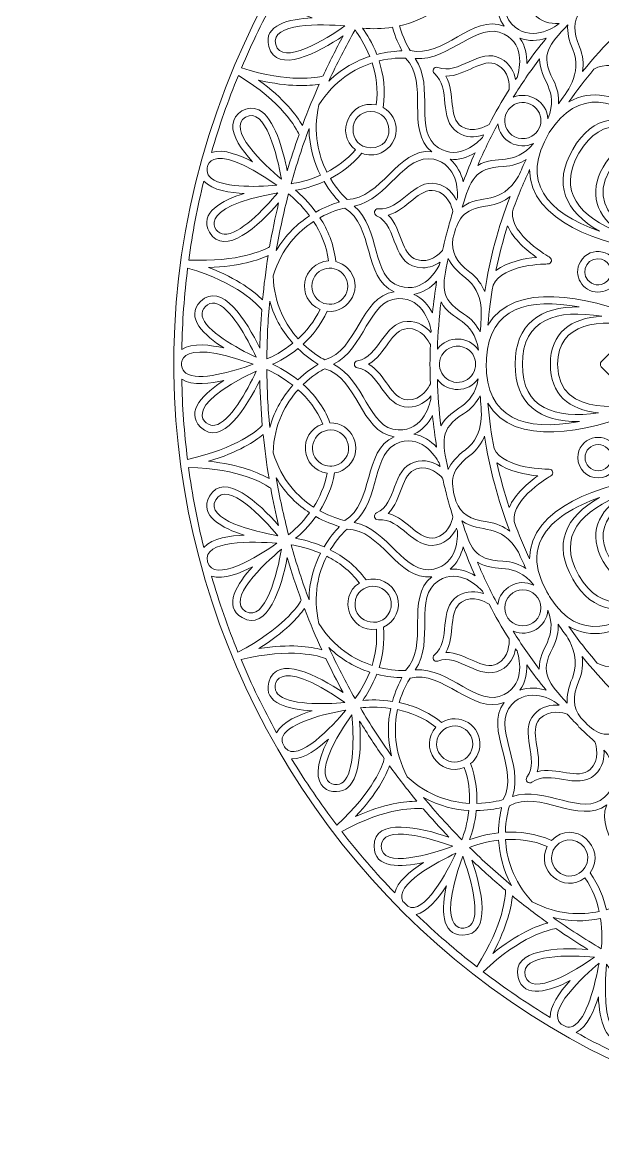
# Model space of a CAD drawing. Header units: inches. Extents: x -25 to 3711, y -26 to 945.
# Drawn here: x -25 to 298, y 3 to 622 of the extents above; entities that cross this region are included whole.
import ezdxf

# ---------------------------------------------------------------- set-up
doc = ezdxf.new("R2010")
doc.units = ezdxf.units.IN
doc.header["$MEASUREMENT"] = 0
doc.layers.add('_U+0421_U+043B_U+043E_U+0439 1', color=7, linetype='Continuous')

# ---------------------------------------------------------------- blocks, each defined once
blk = doc.blocks.new('block 2')
at = {"layer": '_U+0421_U+043B_U+043E_U+0439 1', "lineweight": 0}
for points, knots in [([(750.52, 771.98), (750.4, 772.1), (750.34, 772.18), (750.07, 772.33), (525.97, 944.79), (201.88, 855.08), (93.56, 598.99), (-24.91, 318.93), (179.57, 3), (488.84, 3), (892.5, 3), (1078.2, 519.12), (750.52, 771.98)], [0, 0, 0, 0, 1, 1, 1, 2, 2, 2, 3, 3, 3, 4, 4, 4, 4]), ([(248.12, 672.73), (266.37, 666.29), (287.05, 684.45), (299.45, 673.11), (309.37, 664.04), (302.34, 649.75), (299.02, 646.8), (299.35, 650.95), (298.62, 656.35), (294.03, 660.55), (284.16, 669.58), (269.07, 657.35), (258.97, 664.67), (257.14, 666), (254.84, 663.71), (256.17, 661.88), (263.49, 651.77), (251.26, 636.69), (260.29, 626.81), (263.92, 622.85), (268.78, 621.41), (274.04, 621.82), (271.65, 619.12), (257.27, 610.97), (247.74, 621.39), (236.39, 633.79), (254.56, 654.47), (248.12, 672.73)], [0, 0, 0, 0, 1, 1, 1, 2, 2, 2, 3, 3, 3, 4, 4, 4, 5, 5, 5, 6, 6, 6, 7, 7, 7, 8, 8, 8, 9, 9, 9, 9]), ([(205.72, 629.51), (209.04, 627.09), (213.46, 626.18), (217.62, 627.3), (228.22, 630.14), (231.59, 643.55), (223.7, 651.05), (227.73, 659.92), (228.69, 668.85), (228.27, 676.67), (235.23, 676.52), (240.57, 675.14), (242.97, 674.39), (252.32, 657.76), (232.16, 635.67), (243.49, 620.27), (225.69, 627.22), (209.57, 602.05), (191.09, 606.76), (189.78, 608.87), (187.1, 613.71), (185.17, 620.44), (191.74, 621.92), (198.9, 624.66), (205.72, 629.51)], [0, 0, 0, 0, 1, 1, 1, 2, 2, 2, 3, 3, 3, 4, 4, 4, 5, 5, 5, 6, 6, 6, 7, 7, 7, 8, 8, 8, 8]), ([(326.37, 590.59), (327.91, 590.59), (328.88, 592.28), (328.08, 593.61), (327.95, 593.83), (315.58, 614.78), (322.49, 625.55), (329.39, 631.49), (335.95, 636.53), (342.75, 641.28), (328.36, 616.32), (357.33, 585.22), (379.78, 567.15), (373.28, 568.14), (365.84, 568.52), (357.52, 568.3), (362.26, 578.32), (351.22, 588.46), (341.66, 582.94), (331.67, 577.17), (335.8, 561.83), (347.33, 561.83), (349.1, 561.83), (350.88, 562.27), (352.54, 563.14), (352.31, 554.37), (352.78, 547.09), (353.7, 541.06), (335.63, 563.52), (304.52, 592.48), (279.56, 578.1), (283.94, 584.35), (288.6, 590.41), (293.51, 596.24), (304.59, 603.36), (325.28, 590.59), (326.37, 590.59)], [0, 0, 0, 0, 1, 1, 1, 2, 2, 2, 3, 3, 3, 4, 4, 4, 5, 5, 5, 6, 6, 6, 7, 7, 7, 8, 8, 8, 9, 9, 9, 10, 10, 10, 11, 11, 11, 12, 12, 12, 12]), ([(312.55, 635.71), (317.37, 633.68), (321.97, 633.36), (326.06, 633.9), (311.95, 622.48), (299.09, 609.75), (287.19, 595.1), (287.76, 599.23), (287.46, 603.88), (285.41, 608.76), (281.89, 617.17), (281.89, 622.87), (285.85, 628.49), (293.24, 636.12), (297.88, 641.86), (312.55, 635.71)], [0, 0, 0, 0, 1, 1, 1, 2, 2, 2, 3, 3, 3, 4, 4, 4, 5, 5, 5, 5]), ([(116.74, 637.19), (119.8, 630.95), (129.89, 627), (136.55, 624.88), (123.98, 624.32), (109.13, 621.09), (112.38, 608.98), (116.65, 593.03), (140.15, 605.63), (153.85, 614.83), (149.87, 607.54), (146.13, 600.09), (142.62, 592.51), (139.19, 591.59), (124.05, 588.54), (97.18, 597), (103.01, 610.79), (109.55, 624.19), (116.74, 637.19)], [0, 0, 0, 0, 1, 1, 1, 2, 2, 2, 3, 3, 3, 4, 4, 4, 5, 5, 5, 6, 6, 6, 6]), ([(154.79, 620.35), (144.35, 613.01), (119.55, 597.67), (116.24, 610.02), (112.94, 622.34), (142, 621.48), (154.79, 620.35)], [0, 0, 0, 0, 1, 1, 1, 2, 2, 2, 2]), ([(186.55, 606.64), (186.53, 606.62), (186.46, 606.5), (186.45, 606.47), (183.21, 606.4), (178.26, 606), (172.51, 604.54), (170.02, 610.86), (166.94, 615.9), (164.68, 619.12), (170.09, 618.62), (175.73, 618.8), (181.25, 619.69), (182.86, 613.98), (184.99, 609.49), (186.55, 606.64)], [0, 0, 0, 0, 1, 1, 1, 2, 2, 2, 3, 3, 3, 4, 4, 4, 5, 5, 5, 5]), ([(250.65, 591.65), (250.39, 591.26), (250.13, 590.87), (249.87, 590.48), (249.09, 594.55), (246.97, 599.51), (241.52, 602.34), (229.64, 608.5), (218.23, 592.79), (206.58, 597.24), (204.47, 598.05), (202.85, 595.25), (204.6, 593.82), (214.28, 585.96), (206.38, 568.22), (217.66, 561.02), (222.09, 558.19), (227.07, 557.99), (232.04, 559.7), (231.81, 559.24), (231.59, 558.78), (231.36, 558.32), (229.08, 555.79), (218.45, 545.17), (206.93, 552.53), (192.77, 561.58), (204.96, 586.25), (194.01, 602.22), (213.29, 600.73), (228.61, 623.61), (243.5, 615.87), (255.88, 609.45), (251.59, 594.48), (250.65, 591.65)], [0, 0, 0, 0, 1, 1, 1, 2, 2, 2, 3, 3, 3, 4, 4, 4, 5, 5, 5, 6, 6, 6, 7, 7, 7, 8, 8, 8, 9, 9, 9, 10, 10, 10, 11, 11, 11, 11]), ([(278.87, 621.03), (278.55, 616.96), (279.52, 612.48), (281.72, 607.22), (287.44, 593.59), (277.52, 582.55), (273.79, 577.05), (273.97, 581.17), (273.25, 585.72), (270.82, 590.34), (263.1, 605.02), (268.76, 609.81), (278.87, 621.03)], [0, 0, 0, 0, 1, 1, 1, 2, 2, 2, 3, 3, 3, 4, 4, 4, 4]), ([(160.44, 618.13), (162.49, 615.33), (165.88, 610.14), (168.58, 603.39), (161.28, 601.01), (153.15, 596.85), (145.78, 589.61), (150.27, 599.35), (155.17, 608.86), (160.44, 618.13)], [0, 0, 0, 0, 1, 1, 1, 2, 2, 2, 3, 3, 3, 3]), ([(252.28, 613.52), (257.03, 611.73), (262.12, 612.03), (266.91, 613.49), (263.14, 608.91), (259.55, 604.21), (256.1, 599.43), (256.26, 604.11), (255.34, 609.25), (252.28, 613.52)], [0, 0, 0, 0, 1, 1, 1, 2, 2, 2, 3, 3, 3, 3]), ([(164.25, 549.49), (167.56, 548.23), (171.39, 548.17), (175.01, 549.79), (185.89, 554.67), (185.98, 569.55), (176.04, 574.96), (177.63, 584.57), (176.25, 593.44), (173.82, 600.89), (180.58, 602.55), (186.1, 602.6), (188.61, 602.49), (201.95, 588.85), (188.19, 562.29), (203.12, 550.35), (184.12, 552.46), (175.07, 523.97), (156.01, 523.74), (154.2, 525.44), (150.35, 529.43), (146.74, 535.42), (152.71, 538.56), (158.91, 543.05), (164.25, 549.49)], [0, 0, 0, 0, 1, 1, 1, 2, 2, 2, 3, 3, 3, 4, 4, 4, 5, 5, 5, 6, 6, 6, 7, 7, 7, 8, 8, 8, 8]), ([(246.26, 584.94), (242.27, 578.63), (238.54, 572.17), (235.07, 565.59), (233.1, 564.31), (226.1, 560.38), (219.81, 564.39), (212.14, 569.29), (216.55, 582.8), (210.96, 592.43), (222.16, 592.43), (231.59, 602.99), (239.67, 598.79), (246.38, 595.31), (246.4, 587.25), (246.26, 584.94)], [0, 0, 0, 0, 1, 1, 1, 2, 2, 2, 3, 3, 3, 4, 4, 4, 5, 5, 5, 5]), ([(263.23, 602.1), (263.26, 589.47), (274.22, 585.25), (267.89, 568.63), (267.25, 578.2), (257.4, 584.33), (248.53, 580.66), (253.11, 588.04), (258.02, 595.19), (263.23, 602.1)], [0, 0, 0, 0, 1, 1, 1, 2, 2, 2, 3, 3, 3, 3]), ([(169.9, 599.78), (172.15, 592.99), (173.48, 584.95), (172.21, 576.37), (157.71, 579.47), (148.85, 560.61), (160.69, 551.48), (155.84, 545.81), (150.21, 541.81), (144.77, 538.98), (140.14, 548.07), (136.77, 560.75), (140.29, 576.38), (148.93, 590.06), (160.24, 596.65), (169.9, 599.78)], [0, 0, 0, 0, 1, 1, 1, 2, 2, 2, 3, 3, 3, 4, 4, 4, 5, 5, 5, 5]), ([(95.45, 592.85), (120.07, 577.95), (127.75, 563.24), (129.25, 559.88), (126.86, 553.2), (124.67, 546.45), (122.67, 539.66), (120.42, 551.1), (115.54, 569.32), (106.83, 573.62), (100.77, 576.61), (92.78, 572), (92.34, 565.25), (91.94, 559.08), (97.2, 551.44), (103.35, 544.72), (97.11, 547.95), (87.1, 552.33), (80.5, 549.96), (84.74, 564.6), (89.73, 578.91), (95.45, 592.85)], [0, 0, 0, 0, 1, 1, 1, 2, 2, 2, 3, 3, 3, 4, 4, 4, 5, 5, 5, 6, 6, 6, 7, 7, 7, 7]), ([(131.12, 565.01), (128.01, 570.39), (121.06, 579.91), (106.74, 590.21), (123.71, 586.21), (134.91, 586.98), (140.52, 587.96), (137.36, 580.9), (134.43, 573.92), (131.12, 565.01)], [0, 0, 0, 0, 1, 1, 1, 2, 2, 2, 3, 3, 3, 3]), ([(328.62, 561.38), (309.62, 572.68), (292.82, 570.93), (281.67, 551.61), (270.67, 532.55), (277.1, 517.06), (296.62, 506.1), (266.8, 516.69), (252.4, 533.48), (268.56, 560.97), (284.63, 586.11), (305.83, 580.83), (328.62, 561.38)], [0, 0, 0, 0, 1, 1, 1, 2, 2, 2, 3, 3, 3, 4, 4, 4, 4]), ([(258.91, 558.94), (254.1, 556.17), (247.93, 557.82), (245.15, 562.63), (240.72, 570.31), (247.76, 579.72), (256.48, 577.39), (265.08, 575.08), (266.68, 563.43), (258.91, 558.94)], [0, 0, 0, 0, 1, 1, 1, 2, 2, 2, 3, 3, 3, 3]), ([(119.45, 535.03), (109.61, 543.27), (88.45, 563.21), (99.5, 569.59), (110.55, 575.97), (117.24, 547.67), (119.45, 535.03)], [0, 0, 0, 0, 1, 1, 1, 2, 2, 2, 2]), ([(169.26, 572.7), (182.01, 572.7), (183.24, 552.48), (169.23, 552.57), (155.84, 552.67), (156.16, 572.7), (169.26, 572.7)], [0, 0, 0, 0, 1, 1, 1, 2, 2, 2, 2]), ([(298.64, 541.81), (290.24, 527.26), (294.85, 514.68), (308.33, 504.99), (285.53, 514.15), (272.85, 528.33), (285.13, 549.61), (297.85, 571.63), (317.3, 566.57), (336.89, 550.61), (321.39, 558.43), (307.43, 557.04), (298.64, 541.81)], [0, 0, 0, 0, 1, 1, 1, 2, 2, 2, 3, 3, 3, 4, 4, 4, 4]), ([(239.93, 565.84), (241.15, 556.4), (251.26, 550.88), (259.86, 554.93), (248.67, 541.8), (239.58, 549.11), (228.74, 542.64), (232.12, 550.57), (235.86, 558.3), (239.93, 565.84)], [0, 0, 0, 0, 1, 1, 1, 2, 2, 2, 3, 3, 3, 3]), ([(116.88, 531.67), (105.1, 530.62), (84.84, 530.24), (79.34, 536.51), (75.71, 540.64), (77.24, 559.48), (116.88, 531.67)], [0, 0, 0, 0, 1, 1, 1, 2, 2, 2, 2]), ([(134.82, 563.24), (134.88, 552.86), (137.71, 544.12), (141.2, 537.26), (134.39, 534.26), (128.27, 533.03), (124.88, 532.55), (127.76, 542.96), (131.08, 553.2), (134.82, 563.24)], [0, 0, 0, 0, 1, 1, 1, 2, 2, 2, 3, 3, 3, 3]), ([(323.89, 528.8), (322.9, 528.48), (322.31, 527.47), (322.54, 526.46), (325.28, 514.05), (328.63, 504.87), (332.11, 498.07), (328.73, 498.74), (286.07, 512.05), (302.1, 539.81), (313.86, 560.16), (335.31, 550.2), (352.63, 534.65), (344.36, 534.16), (334.73, 532.22), (323.89, 528.8)], [0, 0, 0, 0, 1, 1, 1, 2, 2, 2, 3, 3, 3, 4, 4, 4, 5, 5, 5, 5]), ([(217.46, 524.74), (217.29, 524.26), (217.12, 523.78), (216.96, 523.3), (215.15, 527.01), (211.83, 531.2), (205.86, 532.52), (192.78, 535.4), (185.83, 517.27), (173.43, 518.56), (171.18, 518.79), (170.34, 515.67), (172.41, 514.74), (184.87, 509.18), (180.33, 485.71), (198.13, 485.71), (202.01, 485.71), (205.31, 487.23), (207.8, 488.93), (207.71, 488.46), (207.62, 488), (207.53, 487.54), (206.2, 484.87), (198.68, 471.24), (185.34, 475.46), (169.32, 480.53), (174.71, 507.52), (160, 520.11), (179.01, 523.66), (187.88, 549.73), (204.27, 546.11), (217.62, 543.16), (217.63, 528.14), (217.46, 524.74)], [0, 0, 0, 0, 1, 1, 1, 2, 2, 2, 3, 3, 3, 4, 4, 4, 5, 5, 5, 6, 6, 6, 7, 7, 7, 8, 8, 8, 9, 9, 9, 10, 10, 10, 11, 11, 11, 11]), ([(213.35, 546.11), (218.29, 545.62), (223.05, 547.13), (227.33, 549.77), (224.94, 544.47), (222.71, 539.09), (220.66, 533.65), (219.58, 538.17), (217.38, 542.82), (213.35, 546.11)], [0, 0, 0, 0, 1, 1, 1, 2, 2, 2, 3, 3, 3, 3]), ([(242.98, 542.12), (248.12, 542.32), (252.38, 543.93), (255.83, 546.09), (254.31, 543), (252.84, 539.89), (251.45, 536.74), (241.51, 520.05), (230.66, 527.2), (220.07, 519.54), (224.93, 534.42), (226.74, 541.48), (242.98, 542.12)], [0, 0, 0, 0, 1, 1, 1, 2, 2, 2, 3, 3, 3, 4, 4, 4, 4]), ([(267.82, 487.83), (269.92, 487.84), (270.6, 490.59), (268.81, 491.58), (268.59, 491.71), (246.89, 503.93), (248.04, 516.89), (250.74, 524.55), (253.83, 532.18), (257.68, 540.36), (257.55, 511.41), (298.34, 498.93), (326.81, 494.51), (320.69, 492.12), (314.05, 488.73), (306.97, 484.37), (306.06, 495.42), (291.42, 498.68), (285.91, 489.12), (281.56, 481.59), (287.03, 472.16), (295.68, 472.16), (299.45, 472.16), (303.1, 474.05), (305.23, 477.42), (309.42, 469.7), (313.46, 463.64), (317.28, 458.88), (290.38, 469.3), (248.77, 478.88), (234.44, 453.69), (235.14, 462.02), (236.11, 469.11), (237.33, 476.11), (242.79, 487.98), (267.56, 487.84), (267.82, 487.83)], [0, 0, 0, 0, 1, 1, 1, 2, 2, 2, 3, 3, 3, 4, 4, 4, 5, 5, 5, 6, 6, 6, 7, 7, 7, 8, 8, 8, 9, 9, 9, 10, 10, 10, 11, 11, 11, 12, 12, 12, 12]), ([(76.22, 534.02), (80.76, 528.65), (91.64, 527.45), (98.63, 527.13), (86.64, 523.33), (73.13, 516.37), (79.4, 505.51), (87.64, 491.24), (106.99, 509.36), (117.9, 521.85), (115.95, 513.77), (114.27, 505.63), (112.86, 497.43), (109.75, 495.64), (95.91, 488.79), (67.79, 490.02), (69.84, 504.94), (72.66, 519.62), (76.22, 534.02)], [0, 0, 0, 0, 1, 1, 1, 2, 2, 2, 3, 3, 3, 4, 4, 4, 5, 5, 5, 6, 6, 6, 6]), ([(151.65, 522.46), (151.64, 522.42), (151.6, 522.29), (151.6, 522.26), (148.48, 521.35), (143.81, 519.69), (138.63, 516.78), (134.59, 522.25), (130.31, 526.32), (127.3, 528.85), (131.17, 529.51), (136.9, 530.88), (143.16, 533.68), (146.19, 528.58), (149.4, 524.8), (151.65, 522.46)], [0, 0, 0, 0, 1, 1, 1, 2, 2, 2, 3, 3, 3, 4, 4, 4, 5, 5, 5, 5]), ([(117.43, 527.47), (109.84, 518.4), (95.77, 503.83), (87.46, 504.35), (81.97, 504.71), (69.75, 519.12), (117.43, 527.47)], [0, 0, 0, 0, 1, 1, 1, 2, 2, 2, 2]), ([(135.13, 514.66), (128.67, 510.45), (121.85, 504.29), (116.6, 495.31), (118.41, 505.99), (120.67, 516.52), (123.36, 526.87), (126.05, 524.71), (130.73, 520.55), (135.13, 514.66)], [0, 0, 0, 0, 1, 1, 1, 2, 2, 2, 3, 3, 3, 3]), ([(212.27, 507.84), (211.92, 507.25), (209.32, 496.06), (209.17, 495.39), (207.63, 493.65), (201.92, 487.97), (194.72, 490.25), (186.03, 493), (186.8, 507.19), (178.91, 515.05), (189.68, 517.91), (196.1, 530.58), (205, 528.62), (212.33, 527), (214.46, 519.31), (214.93, 516.99), (214, 513.96), (213.11, 510.91), (212.27, 507.84)], [0, 0, 0, 0, 1, 1, 1, 2, 2, 2, 3, 3, 3, 4, 4, 4, 5, 5, 5, 6, 6, 6, 6]), ([(234.32, 520.27), (239.41, 520.92), (243.49, 522.88), (246.74, 525.32), (240.2, 508.34), (235.48, 490.64), (232.64, 472.46), (231.07, 476.31), (228.48, 480.17), (224.29, 483.36), (216.54, 489.25), (213.82, 494.48), (214.97, 502.07), (217.55, 512.14), (219.78, 518.42), (234.32, 520.27)], [0, 0, 0, 0, 1, 1, 1, 2, 2, 2, 3, 3, 3, 4, 4, 4, 5, 5, 5, 5]), ([(156.31, 485.42), (154.54, 487.18), (152.23, 488.52), (149.7, 489.13), (148.75, 498.82), (145.12, 507.04), (140.84, 513.61), (146.94, 516.96), (152.26, 518.43), (154.71, 518.98), (171.12, 509.25), (164.71, 480.04), (182.22, 472.37), (163.32, 469.49), (161.95, 439.61), (143.59, 434.47), (141.35, 435.63), (136.59, 438.44), (131.54, 443.28), (136.53, 447.86), (141.39, 453.83), (144.9, 461.49), (157.79, 460.22), (165.79, 475.93), (156.31, 485.42)], [0, 0, 0, 0, 1, 1, 1, 2, 2, 2, 3, 3, 3, 4, 4, 4, 5, 5, 5, 6, 6, 6, 7, 7, 7, 8, 8, 8, 8]), ([(137.34, 511.51), (141.27, 505.53), (144.63, 498.12), (145.63, 489.5), (130.83, 488.74), (127.14, 468.22), (140.95, 462.49), (137.71, 455.71), (133.27, 450.35), (128.72, 446.19), (121.92, 453.74), (115.44, 465.09), (114.79, 481.24), (119.6, 496.69), (128.82, 505.99), (137.34, 511.51)], [0, 0, 0, 0, 1, 1, 1, 2, 2, 2, 3, 3, 3, 4, 4, 4, 5, 5, 5, 5]), ([(238.86, 484.12), (240.63, 492.62), (242.83, 500.97), (245.43, 509.14), (248.58, 501.58), (256.22, 495.22), (261.49, 491.52), (255.09, 490.92), (245.33, 489.16), (238.86, 484.12)], [0, 0, 0, 0, 1, 1, 1, 2, 2, 2, 3, 3, 3, 3]), ([(108.94, 467.83), (104.58, 472.21), (95.39, 479.65), (78.81, 485.92), (96.26, 486.45), (106.87, 490.1), (112.04, 492.5), (110.74, 484.33), (109.71, 476.1), (108.94, 467.83)], [0, 0, 0, 0, 1, 1, 1, 2, 2, 2, 3, 3, 3, 3]), ([(220.86, 460.11), (207, 468.86), (209.18, 475.95), (212.38, 490.96), (214.12, 487.17), (217.23, 483.71), (221.86, 480.18), (233.05, 471.67), (230.71, 458.51), (230.13, 450), (228.23, 453.69), (225.32, 457.3), (220.86, 460.11)], [0, 0, 0, 0, 1, 1, 1, 2, 2, 2, 3, 3, 3, 4, 4, 4, 4]), ([(302.03, 479.81), (300.02, 476.32), (295.54, 475.12), (292.05, 477.14), (285.6, 480.86), (288.25, 490.78), (295.71, 490.78), (301.31, 490.78), (304.84, 484.68), (302.03, 479.81)], [0, 0, 0, 0, 1, 1, 1, 2, 2, 2, 3, 3, 3, 3]), ([(67.2, 485.56), (95.15, 477.45), (106.33, 465.04), (108.48, 462.37), (107.92, 455.28), (107.56, 448.16), (107.39, 441), (100.16, 455.8), (86.05, 478.69), (74.33, 466.96), (65.46, 458.1), (76.7, 447.88), (87.31, 441.1), (80.51, 442.6), (69.7, 444.25), (63.93, 440.29), (64.22, 455.59), (65.33, 470.69), (67.2, 485.56)], [0, 0, 0, 0, 1, 1, 1, 2, 2, 2, 3, 3, 3, 4, 4, 4, 5, 5, 5, 6, 6, 6, 6]), ([(139.24, 468.35), (135.31, 472.28), (135.31, 478.66), (139.24, 482.59), (145.54, 488.89), (156.42, 484.44), (156.42, 475.47), (156.42, 466.45), (145.48, 462.11), (139.24, 468.35)], [0, 0, 0, 0, 1, 1, 1, 2, 2, 2, 3, 3, 3, 3]), ([(203.58, 460.6), (201.37, 464.75), (197.99, 468.77), (193.18, 470.93), (198.38, 471.78), (202.67, 474.77), (205.88, 478.2), (204.94, 472.38), (204.16, 466.51), (203.58, 460.6)], [0, 0, 0, 0, 1, 1, 1, 2, 2, 2, 3, 3, 3, 3]), ([(105.38, 435.91), (94.65, 440.9), (76.92, 450.7), (75.29, 458.87), (74.53, 462.7), (78.56, 466.77), (82.41, 466), (90.58, 464.37), (100.39, 446.63), (105.38, 435.91)], [0, 0, 0, 0, 1, 1, 1, 2, 2, 2, 3, 3, 3, 3]), ([(125.8, 443.69), (120.02, 439.06), (114.45, 436.29), (111.31, 434.94), (111.39, 445.78), (111.93, 456.52), (112.91, 467.13), (115.67, 457.13), (120.65, 449.42), (125.8, 443.69)], [0, 0, 0, 0, 1, 1, 1, 2, 2, 2, 3, 3, 3, 3]), ([(202.8, 450.84), (202.78, 450.45), (202.75, 450.05), (202.73, 449.66), (200.03, 452.83), (195.69, 456.13), (189.48, 455.86), (176.12, 455.26), (174.09, 435.94), (161.77, 433.98), (159.54, 433.62), (159.54, 430.38), (161.77, 430.02), (174.33, 428.02), (176.1, 408.13), (190.21, 408.13), (196.03, 408.13), (200.13, 411.29), (202.73, 414.34), (202.95, 410.75), (198.5, 394.79), (184.44, 395.43), (167.65, 396.18), (165.87, 423.64), (148.4, 432), (165.87, 440.36), (167.65, 467.82), (184.43, 468.57), (198.99, 469.23), (202.46, 452.72), (202.8, 450.84)], [0, 0, 0, 0, 1, 1, 1, 2, 2, 2, 3, 3, 3, 4, 4, 4, 5, 5, 5, 6, 6, 6, 7, 7, 7, 8, 8, 8, 9, 9, 9, 10, 10, 10, 10]), ([(229.18, 439.85), (223.77, 447.92), (212.08, 448.11), (206.31, 440.48), (206.58, 449.33), (207.25, 458.07), (208.31, 466.7), (214.58, 455.59), (226.33, 457.52), (229.18, 439.85)], [0, 0, 0, 0, 1, 1, 1, 2, 2, 2, 3, 3, 3, 3]), ([(285.29, 463.95), (263.39, 464.19), (249.62, 454.39), (249.62, 432), (249.62, 409.95), (262.93, 399.84), (285.36, 400.06), (254.75, 394.41), (233.24, 401.7), (233.52, 432.57), (233.56, 433.01), (233.63, 433.98), (233.61, 435.33), (235.2, 463.74), (257.3, 469.1), (285.29, 463.95)], [0, 0, 0, 0, 1, 1, 1, 2, 2, 2, 3, 3, 3, 4, 4, 4, 5, 5, 5, 5]), ([(296.01, 404.96), (271.69, 401.49), (253.62, 407.43), (253.62, 432), (253.62, 457.45), (273.03, 462.76), (297.93, 458.75), (280.57, 457.76), (269.22, 449.54), (269.22, 432), (269.22, 415.26), (279.42, 406.61), (296.01, 404.96)], [0, 0, 0, 0, 1, 1, 1, 2, 2, 2, 3, 3, 3, 4, 4, 4, 4]), ([(202.4, 421.07), (201.59, 419.38), (197.52, 411.8), (189.66, 412.14), (180.56, 412.55), (177.64, 426.45), (167.97, 432), (177.63, 437.55), (180.56, 451.45), (189.66, 451.86), (197.53, 452.22), (201.59, 444.63), (202.4, 442.93), (202.1, 434.89), (202.1, 429.09), (202.4, 421.07)], [0, 0, 0, 0, 1, 1, 1, 2, 2, 2, 3, 3, 3, 4, 4, 4, 5, 5, 5, 5]), ([(273.22, 432), (273.22, 455.4), (296.59, 457.63), (319.52, 452.8), (312.62, 448.24), (305.26, 441.73), (297.59, 433.35), (296.89, 432.59), (296.89, 431.41), (297.59, 430.65), (306.17, 421.28), (313.66, 415), (320.08, 410.85), (315.58, 409.32), (273.22, 400.43), (273.22, 432)], [0, 0, 0, 0, 1, 1, 1, 2, 2, 2, 3, 3, 3, 4, 4, 4, 5, 5, 5, 5]), ([(103.75, 432), (92.65, 427.94), (73.17, 422.34), (66.24, 426.96), (61.67, 430.01), (58.27, 448.61), (103.75, 432)], [0, 0, 0, 0, 1, 1, 1, 2, 2, 2, 2]), ([(139.73, 432.1), (139.72, 432.07), (139.72, 431.93), (139.73, 431.9), (136.95, 430.22), (132.87, 427.4), (128.62, 423.25), (123.31, 427.48), (118.12, 430.31), (114.55, 431.97), (118.12, 433.61), (123.3, 436.42), (128.62, 440.75), (132.87, 436.6), (136.95, 433.78), (139.73, 432.1)], [0, 0, 0, 0, 1, 1, 1, 2, 2, 2, 3, 3, 3, 4, 4, 4, 5, 5, 5, 5]), ([(220.13, 422.27), (211.44, 419.94), (204.36, 429.34), (208.8, 437.04), (211.58, 441.85), (217.75, 443.5), (222.56, 440.72), (230.32, 436.24), (228.74, 424.58), (220.13, 422.27)], [0, 0, 0, 0, 1, 1, 1, 2, 2, 2, 3, 3, 3, 3]), ([(105.38, 428.09), (100.39, 417.37), (90.58, 399.63), (82.42, 398), (76.99, 396.93), (61.51, 407.69), (105.38, 428.09)], [0, 0, 0, 0, 1, 1, 1, 2, 2, 2, 2]), ([(111.31, 429.03), (114.47, 427.64), (120.04, 424.84), (125.8, 420.31), (120.65, 414.58), (115.67, 406.87), (112.91, 396.87), (111.93, 407.47), (111.39, 418.2), (111.31, 429.03)], [0, 0, 0, 0, 1, 1, 1, 2, 2, 2, 3, 3, 3, 3]), ([(148.99, 371.46), (151.89, 371.92), (154.75, 373.33), (156.94, 375.63), (165.73, 384.85), (158.69, 399.71), (146.47, 399.41), (143.05, 408.53), (137.41, 415.52), (131.58, 420.75), (136.61, 425.57), (141.36, 428.37), (143.59, 429.54), (161.95, 424.39), (163.32, 394.51), (182.22, 391.63), (164.71, 383.96), (171.12, 354.75), (154.71, 345.02), (152.25, 345.57), (146.92, 347.05), (140.8, 350.42), (144.43, 356.14), (147.58, 363.16), (148.99, 371.46)], [0, 0, 0, 0, 1, 1, 1, 2, 2, 2, 3, 3, 3, 4, 4, 4, 5, 5, 5, 6, 6, 6, 7, 7, 7, 8, 8, 8, 8]), ([(63.93, 423.7), (69.69, 419.76), (80.45, 421.38), (87.3, 422.89), (76.7, 416.12), (65.46, 405.9), (74.33, 397.04), (86.04, 385.32), (100.13, 408.16), (107.39, 423), (107.59, 414.59), (108.05, 406.23), (108.78, 397.92), (106.38, 395.47), (94.94, 385.22), (67.13, 379.06), (65.3, 393.73), (64.22, 408.62), (63.93, 423.7)], [0, 0, 0, 0, 1, 1, 1, 2, 2, 2, 3, 3, 3, 4, 4, 4, 5, 5, 5, 6, 6, 6, 6]), ([(229.07, 423.98), (225.92, 406.86), (214.49, 408.94), (208.26, 397.75), (207.23, 406.22), (206.57, 414.81), (206.32, 423.49), (212.1, 415.88), (223.64, 416.13), (229.07, 423.98)], [0, 0, 0, 0, 1, 1, 1, 2, 2, 2, 3, 3, 3, 3]), ([(128.75, 417.84), (134.09, 413.08), (139.25, 406.79), (142.45, 398.71), (128.26, 394.12), (130.12, 373.36), (144.91, 371.4), (143.54, 364.02), (140.64, 357.69), (137.32, 352.5), (128.8, 358.03), (119.6, 367.32), (114.79, 382.76), (115.44, 398.93), (121.94, 410.3), (128.75, 417.84)], [0, 0, 0, 0, 1, 1, 1, 2, 2, 2, 3, 3, 3, 4, 4, 4, 5, 5, 5, 5]), ([(221.86, 384.37), (217.15, 380.78), (214.02, 377.26), (212.3, 373.4), (209, 389.01), (207.28, 395.86), (220.86, 404.43), (225.29, 407.23), (228.2, 410.82), (230.1, 414.5), (230.58, 407.22), (233.49, 393.21), (221.86, 384.37)], [0, 0, 0, 0, 1, 1, 1, 2, 2, 2, 3, 3, 3, 4, 4, 4, 4]), ([(269.51, 369.84), (271.35, 370.87), (270.53, 373.66), (268.5, 373.58), (268.26, 373.58), (243.28, 373.33), (237.83, 385.16), (236.36, 393.04), (235.21, 401.15), (234.44, 410.31), (248.75, 385.16), (290.24, 394.65), (317.27, 405.12), (313.16, 399.99), (309.11, 393.74), (305.15, 386.42), (298.84, 395.53), (284.53, 391.04), (284.53, 380), (284.53, 373.76), (289.61, 368.69), (295.84, 368.69), (301.92, 368.69), (306.88, 373.51), (307.13, 379.53), (314.6, 374.95), (321.14, 371.71), (326.82, 369.49), (298.15, 365.04), (257.55, 352.52), (257.68, 323.64), (254.52, 330.35), (251.68, 337.05), (248.97, 344.45), (247.77, 357.46), (269.29, 369.72), (269.51, 369.84)], [0, 0, 0, 0, 1, 1, 1, 2, 2, 2, 3, 3, 3, 4, 4, 4, 5, 5, 5, 6, 6, 6, 7, 7, 7, 8, 8, 8, 9, 9, 9, 10, 10, 10, 11, 11, 11, 12, 12, 12, 12]), ([(205.88, 385.82), (202.68, 389.24), (198.4, 392.23), (193.21, 393.08), (198.01, 395.25), (201.37, 399.26), (203.58, 403.4), (204.16, 397.5), (204.94, 391.64), (205.88, 385.82)], [0, 0, 0, 0, 1, 1, 1, 2, 2, 2, 3, 3, 3, 3]), ([(109.25, 392.94), (110.09, 384.68), (111.19, 376.46), (112.56, 368.31), (107.19, 371.42), (96.41, 376.2), (78.83, 377.96), (95.58, 382.99), (104.89, 389.29), (109.25, 392.94)], [0, 0, 0, 0, 1, 1, 1, 2, 2, 2, 3, 3, 3, 3]), ([(141.74, 376.63), (132.92, 381.72), (136.44, 395.52), (146.93, 395.41), (157.46, 395.26), (160.8, 380.75), (151.02, 376.23), (148.1, 374.87), (144.62, 374.97), (141.74, 376.63)], [0, 0, 0, 0, 1, 1, 1, 2, 2, 2, 3, 3, 3, 3]), ([(185.34, 388.54), (198.64, 392.75), (206.19, 379.13), (207.53, 376.46), (207.62, 376), (207.71, 375.54), (207.8, 375.08), (204.37, 377.41), (199.37, 379.42), (193.51, 377.56), (180.75, 373.53), (183.8, 354.34), (172.41, 349.26), (170.33, 348.33), (171.19, 345.21), (173.43, 345.44), (185.84, 346.74), (192.78, 328.59), (205.86, 331.48), (211.83, 332.8), (215.15, 336.99), (216.96, 340.7), (217.12, 340.22), (217.29, 339.74), (217.46, 339.25), (217.64, 335.85), (217.66, 320.85), (204.27, 317.89), (187.86, 314.27), (179.04, 340.34), (160, 343.89), (174.71, 356.48), (169.32, 383.47), (185.34, 388.54)], [0, 0, 0, 0, 1, 1, 1, 2, 2, 2, 3, 3, 3, 4, 4, 4, 5, 5, 5, 6, 6, 6, 7, 7, 7, 8, 8, 8, 9, 9, 9, 10, 10, 10, 11, 11, 11, 11]), ([(224.29, 381.18), (228.43, 384.33), (231, 388.14), (232.58, 391.93), (235.27, 374.48), (239.86, 356.62), (246.6, 339.05), (243.33, 341.54), (239.2, 343.55), (234.05, 344.21), (224.43, 345.43), (219.45, 348.58), (216.65, 355.7), (213.98, 365.2), (212.27, 372.05), (224.29, 381.18)], [0, 0, 0, 0, 1, 1, 1, 2, 2, 2, 3, 3, 3, 4, 4, 4, 5, 5, 5, 5]), ([(303.16, 380), (303.16, 375.97), (299.88, 372.69), (295.84, 372.69), (291.81, 372.69), (288.53, 375.97), (288.53, 380), (288.53, 384.03), (291.81, 387.31), (295.84, 387.31), (299.88, 387.31), (303.16, 384.03), (303.16, 380)], [0, 0, 0, 0, 1, 1, 1, 2, 2, 2, 3, 3, 3, 4, 4, 4, 4]), ([(76.22, 329.98), (72.61, 344.58), (69.76, 359.46), (67.71, 374.6), (96.57, 374.01), (110.58, 365.07), (113.5, 362.94), (114.78, 355.97), (116.24, 349.04), (117.9, 342.16), (107.02, 354.62), (87.64, 372.76), (79.4, 358.49), (73.13, 347.63), (86.64, 340.67), (98.63, 336.87), (91.65, 336.55), (80.76, 335.35), (76.22, 329.98)], [0, 0, 0, 0, 1, 1, 1, 2, 2, 2, 3, 3, 3, 4, 4, 4, 5, 5, 5, 6, 6, 6, 6]), ([(209.17, 368.61), (209.86, 365.54), (210.62, 362.49), (211.41, 359.45), (211.38, 358.72), (214.72, 347.71), (214.93, 347.01), (214.46, 344.69), (212.33, 337), (205, 335.39), (196.11, 333.42), (189.68, 346.09), (178.91, 348.95), (186.8, 356.82), (186.03, 371), (194.72, 373.75), (201.92, 376.03), (207.63, 370.35), (209.17, 368.61)], [0, 0, 0, 0, 1, 1, 1, 2, 2, 2, 3, 3, 3, 4, 4, 4, 5, 5, 5, 6, 6, 6, 6]), ([(246.3, 352.17), (243.62, 360.31), (241.34, 368.62), (239.47, 377.1), (245.98, 372.13), (255.78, 370.44), (262.19, 369.87), (256.96, 366.15), (249.39, 359.76), (246.3, 352.17)], [0, 0, 0, 0, 1, 1, 1, 2, 2, 2, 3, 3, 3, 3]), ([(117.43, 336.53), (104.78, 338.75), (76.49, 345.44), (82.86, 356.49), (89.3, 367.63), (109.42, 346.1), (117.43, 336.53)], [0, 0, 0, 0, 1, 1, 1, 2, 2, 2, 2]), ([(135.15, 349.33), (130.74, 343.33), (126.05, 339.21), (123.37, 337.09), (120.67, 347.5), (118.41, 358.04), (116.6, 368.69), (121.85, 359.71), (128.68, 353.54), (135.15, 349.33)], [0, 0, 0, 0, 1, 1, 1, 2, 2, 2, 3, 3, 3, 3]), ([(335.34, 312.16), (316.11, 297.07), (297.46, 293.05), (285.13, 314.39), (272.41, 336.43), (286.56, 350.73), (310.13, 359.71), (295.59, 350.17), (289.87, 337.37), (298.64, 322.19), (306.94, 307.82), (320.02, 305.24), (335.34, 312.16)], [0, 0, 0, 0, 1, 1, 1, 2, 2, 2, 3, 3, 3, 4, 4, 4, 4]), ([(302.1, 324.19), (290.4, 344.46), (309.53, 358.07), (331.81, 365.35), (328.11, 357.95), (324.99, 348.63), (322.54, 337.54), (322.31, 336.53), (322.9, 335.52), (323.89, 335.2), (336, 331.38), (345.63, 329.68), (353.26, 329.3), (351.77, 327.6), (318.35, 296.05), (302.1, 324.19)], [0, 0, 0, 0, 1, 1, 1, 2, 2, 2, 3, 3, 3, 4, 4, 4, 5, 5, 5, 5]), ([(264.43, 335.15), (269.98, 345.86), (283.09, 353.09), (296.59, 357.89), (277.45, 347.13), (270.5, 331.73), (281.67, 312.39), (292.87, 292.99), (309.68, 291.37), (328.61, 302.62), (306.82, 284.02), (284.99, 277.68), (269.41, 301.59), (266.69, 306.58), (256.98, 320.78), (264.43, 335.15)], [0, 0, 0, 0, 1, 1, 1, 2, 2, 2, 3, 3, 3, 4, 4, 4, 5, 5, 5, 5]), ([(151.6, 341.74), (151.6, 341.71), (151.64, 341.58), (151.65, 341.54), (149.4, 339.2), (146.19, 335.42), (143.16, 330.32), (136.93, 333.03), (131.19, 334.41), (127.31, 335.1), (130.33, 337.61), (134.61, 341.66), (138.63, 347.22), (143.81, 344.31), (148.48, 342.65), (151.6, 341.74)], [0, 0, 0, 0, 1, 1, 1, 2, 2, 2, 3, 3, 3, 4, 4, 4, 5, 5, 5, 5]), ([(219.95, 344.82), (230.59, 337.29), (241.61, 344.39), (251.44, 327.29), (252.77, 324.28), (254.17, 321.3), (255.61, 318.34), (252.15, 320.53), (247.88, 322.15), (242.71, 322.36), (226.41, 323), (224.74, 330.1), (219.95, 344.82)], [0, 0, 0, 0, 1, 1, 1, 2, 2, 2, 3, 3, 3, 4, 4, 4, 4]), ([(155.99, 340.26), (175.07, 340.04), (184.12, 311.54), (203.12, 313.65), (188.2, 301.71), (201.94, 275.17), (188.62, 261.52), (186.14, 261.44), (180.6, 261.54), (173.81, 263.23), (175.81, 269.67), (177.02, 277.22), (176.24, 285.56), (182.87, 288.53), (186.2, 296.06), (183.81, 302.98), (181.3, 310.25), (173.59, 313.98), (166.57, 311.9), (160.9, 319.82), (153.65, 325.12), (146.66, 328.67), (150.27, 334.63), (154.14, 338.56), (155.99, 340.26)], [0, 0, 0, 0, 1, 1, 1, 2, 2, 2, 3, 3, 3, 4, 4, 4, 5, 5, 5, 6, 6, 6, 7, 7, 7, 8, 8, 8, 8]), ([(78.32, 322), (75.02, 334.34), (104.12, 333.46), (116.88, 332.33), (106.45, 325.01), (81.63, 309.66), (78.32, 322)], [0, 0, 0, 0, 1, 1, 1, 2, 2, 2, 2]), ([(119.46, 328.97), (117.26, 316.43), (110.57, 288.02), (99.5, 294.41), (88.45, 300.79), (109.62, 320.74), (119.46, 328.97)], [0, 0, 0, 0, 1, 1, 1, 2, 2, 2, 2]), ([(141.19, 326.73), (137.7, 319.87), (134.88, 311.13), (134.82, 300.76), (131.09, 310.79), (127.77, 321.01), (124.89, 331.42), (128.3, 330.89), (134.43, 329.63), (141.19, 326.73)], [0, 0, 0, 0, 1, 1, 1, 2, 2, 2, 3, 3, 3, 3]), ([(227.33, 314.24), (223.38, 316.67), (218.53, 318.4), (213.36, 317.89), (217.38, 321.18), (219.58, 325.84), (220.66, 330.35), (222.71, 324.91), (224.94, 319.54), (227.33, 314.24)], [0, 0, 0, 0, 1, 1, 1, 2, 2, 2, 3, 3, 3, 3]), ([(80.5, 314.03), (87.1, 311.67), (97.1, 316.04), (103.34, 319.28), (94.86, 309.99), (86.64, 297.21), (97.5, 290.94), (111.79, 282.7), (119.48, 308.14), (122.67, 324.34), (125.02, 316.36), (127.63, 308.46), (130.5, 300.63), (128.7, 297.48), (120.22, 284.74), (95.21, 271.73), (89.59, 285.48), (84.68, 299.6), (80.5, 314.03)], [0, 0, 0, 0, 1, 1, 1, 2, 2, 2, 3, 3, 3, 4, 4, 4, 5, 5, 5, 6, 6, 6, 6]), ([(140.28, 287.63), (136.72, 303.41), (140.06, 316.07), (144.68, 325.11), (151.07, 321.9), (157.69, 317.16), (162.87, 310.19), (150.43, 302.13), (157.45, 282.52), (172.32, 284.45), (172.9, 277.01), (171.75, 270.2), (169.91, 264.35), (160.2, 267.51), (148.85, 274.09), (140.28, 287.63)], [0, 0, 0, 0, 1, 1, 1, 2, 2, 2, 3, 3, 3, 4, 4, 4, 5, 5, 5, 5]), ([(260.04, 308.97), (251.36, 313.23), (241.16, 307.62), (239.93, 298.15), (235.79, 305.82), (231.99, 313.7), (228.56, 321.78), (239.54, 315.31), (248.74, 322.84), (260.04, 308.97)], [0, 0, 0, 0, 1, 1, 1, 2, 2, 2, 3, 3, 3, 3]), ([(342.75, 222.72), (336.49, 227.1), (330.44, 231.75), (324.61, 236.66), (317.67, 247.46), (329.85, 268.29), (329.98, 268.5), (331.03, 270.28), (329.01, 272.3), (327.23, 271.24), (327.01, 271.11), (306.06, 258.73), (295.3, 265.65), (289.46, 272.43), (284.4, 278.99), (279.56, 285.9), (304.52, 271.52), (335.64, 300.5), (353.69, 322.93), (352.7, 316.44), (352.32, 308.99), (352.55, 300.68), (342.53, 305.41), (332.38, 294.38), (337.91, 284.81), (341.02, 279.41), (347.96, 277.55), (353.36, 280.67), (358.62, 283.71), (360.5, 290.37), (357.71, 295.7), (364.97, 295.51), (372.51, 295.74), (379.78, 296.85), (357.32, 278.79), (328.36, 247.68), (342.75, 222.72)], [0, 0, 0, 0, 1, 1, 1, 2, 2, 2, 3, 3, 3, 4, 4, 4, 5, 5, 5, 6, 6, 6, 7, 7, 7, 8, 8, 8, 9, 9, 9, 10, 10, 10, 11, 11, 11, 12, 12, 12, 12]), ([(206.93, 311.47), (218.46, 318.82), (229.08, 308.21), (231.37, 305.68), (231.59, 305.22), (231.81, 304.76), (232.04, 304.31), (228.13, 305.65), (222.81, 306.27), (217.66, 302.98), (206.38, 295.78), (214.29, 278.03), (204.6, 270.17), (202.85, 268.75), (204.46, 265.95), (206.58, 266.75), (218.24, 271.21), (229.64, 255.49), (241.52, 261.66), (246.97, 264.49), (249.09, 269.44), (249.87, 273.52), (250.13, 273.13), (250.39, 272.74), (250.65, 272.35), (251.59, 269.52), (255.88, 254.55), (243.5, 248.12), (228.59, 240.38), (213.31, 263.28), (194.01, 261.78), (204.95, 277.73), (192.79, 302.43), (206.93, 311.47)], [0, 0, 0, 0, 1, 1, 1, 2, 2, 2, 3, 3, 3, 4, 4, 4, 5, 5, 5, 6, 6, 6, 7, 7, 7, 8, 8, 8, 9, 9, 9, 10, 10, 10, 11, 11, 11, 11]), ([(180.56, 297.82), (180.49, 296.59), (180.22, 295.52), (179.73, 294.39), (174.76, 282.95), (157.61, 289.16), (160.78, 301.01), (163.85, 312.47), (181.26, 309.86), (180.56, 297.82)], [0, 0, 0, 0, 1, 1, 1, 2, 2, 2, 3, 3, 3, 3]), ([(246.26, 279.07), (246.39, 276.78), (246.33, 268.67), (239.67, 265.21), (231.6, 261.02), (222.23, 271.53), (210.96, 271.56), (216.56, 281.21), (212.13, 294.7), (219.81, 299.61), (226.14, 303.65), (233.07, 299.72), (235.06, 298.41), (238.54, 291.83), (242.26, 285.38), (246.26, 279.07)], [0, 0, 0, 0, 1, 1, 1, 2, 2, 2, 3, 3, 3, 4, 4, 4, 5, 5, 5, 5]), ([(243.8, 296.34), (243.8, 301.89), (248.32, 306.41), (253.87, 306.41), (259.42, 306.41), (263.94, 301.89), (263.94, 296.34), (263.94, 290.79), (259.42, 286.27), (253.87, 286.27), (248.32, 286.27), (243.8, 290.79), (243.8, 296.34)], [0, 0, 0, 0, 1, 1, 1, 2, 2, 2, 3, 3, 3, 4, 4, 4, 4]), ([(141.87, 273.09), (135.88, 274.7), (124.22, 276.53), (106.79, 273.68), (121.6, 282.84), (128.97, 291.3), (132.25, 295.96), (135.68, 287), (138.59, 280.25), (141.87, 273.09)], [0, 0, 0, 0, 1, 1, 1, 2, 2, 2, 3, 3, 3, 3]), ([(262.96, 262.25), (257.85, 269.05), (253.04, 276.08), (248.54, 283.33), (257.38, 279.69), (267.1, 285.78), (267.88, 295.17), (273.67, 278.91), (262.91, 274.82), (262.96, 262.25)], [0, 0, 0, 0, 1, 1, 1, 2, 2, 2, 3, 3, 3, 3]), ([(270.55, 274.14), (272.96, 278.72), (273.69, 283.24), (273.53, 287.34), (275.3, 284.72), (277.12, 282.12), (279, 279.56), (281.73, 274.97), (285.3, 266.43), (281.45, 257.26), (279.21, 251.92), (278.25, 247.39), (278.61, 243.26), (268.55, 254.46), (262.82, 259.45), (270.55, 274.14)], [0, 0, 0, 0, 1, 1, 1, 2, 2, 2, 3, 3, 3, 4, 4, 4, 5, 5, 5, 5]), ([(116.75, 226.81), (109.45, 239.99), (102.83, 253.59), (96.94, 267.57), (124.97, 274.46), (140.81, 269.44), (144.18, 268.14), (147.23, 261.72), (150.46, 255.39), (153.85, 249.17), (140.1, 258.4), (116.65, 270.95), (112.38, 255.02), (109.13, 242.92), (123.98, 239.68), (136.55, 239.12), (129.93, 237.02), (119.81, 233.06), (116.75, 226.81)], [0, 0, 0, 0, 1, 1, 1, 2, 2, 2, 3, 3, 3, 4, 4, 4, 5, 5, 5, 6, 6, 6, 6]), ([(145.78, 274.39), (153.15, 267.15), (161.29, 262.98), (168.59, 260.6), (165.93, 253.75), (162.52, 248.6), (160.46, 245.84), (155.18, 255.12), (150.28, 264.64), (145.78, 274.39)], [0, 0, 0, 0, 1, 1, 1, 2, 2, 2, 3, 3, 3, 3]), ([(154.79, 243.65), (143.02, 242.61), (122.76, 242.23), (117.26, 248.49), (113.62, 252.64), (115.18, 271.46), (154.79, 243.65)], [0, 0, 0, 0, 1, 1, 1, 2, 2, 2, 2]), ([(286.18, 235.17), (281.62, 241.06), (281.44, 246.9), (285.14, 255.71), (287.16, 260.53), (287.48, 265.13), (286.94, 269.22), (297.6, 256.04), (310.73, 242.55), (325.75, 230.35), (321.62, 230.92), (316.96, 230.62), (312.08, 228.57), (297.28, 222.36), (292.79, 228.36), (286.18, 235.17)], [0, 0, 0, 0, 1, 1, 1, 2, 2, 2, 3, 3, 3, 4, 4, 4, 5, 5, 5, 5]), ([(228.23, 187.44), (228.49, 194.18), (227.71, 201.8), (224.79, 209.65), (227.52, 211.85), (229.51, 215.29), (229.92, 219.05), (231.18, 230.76), (218.39, 238.56), (208.64, 232.59), (201.11, 238.77), (192.73, 242.01), (185.06, 243.63), (187.01, 250.32), (189.73, 255.11), (191.07, 257.24), (209.56, 261.97), (225.66, 236.77), (243.49, 243.74), (232.15, 228.35), (252.3, 206.26), (242.97, 189.63), (240.59, 188.91), (235.22, 187.57), (228.23, 187.44)], [0, 0, 0, 0, 1, 1, 1, 2, 2, 2, 3, 3, 3, 4, 4, 4, 5, 5, 5, 6, 6, 6, 7, 7, 7, 8, 8, 8, 8]), ([(256.1, 264.57), (259.55, 259.79), (263.14, 255.1), (266.9, 250.51), (262.42, 251.88), (257.21, 252.34), (252.28, 250.48), (255.34, 254.75), (256.26, 259.89), (256.1, 264.57)], [0, 0, 0, 0, 1, 1, 1, 2, 2, 2, 3, 3, 3, 3]), ([(186.45, 257.53), (186.46, 257.5), (186.53, 257.38), (186.55, 257.36), (184.99, 254.51), (182.86, 250.02), (181.25, 244.32), (174.54, 245.32), (168.63, 245.17), (164.71, 244.83), (166.98, 248.04), (170.06, 253.06), (172.51, 259.47), (178.25, 258), (183.21, 257.6), (186.45, 257.53)], [0, 0, 0, 0, 1, 1, 1, 2, 2, 2, 3, 3, 3, 4, 4, 4, 5, 5, 5, 5]), ([(247.74, 242.61), (256.81, 252.53), (271.1, 245.5), (274.04, 242.17), (269.89, 242.5), (264.49, 241.78), (260.29, 237.19), (251.26, 227.31), (263.49, 212.22), (256.17, 202.12), (254.85, 200.29), (257.13, 198), (258.97, 199.33), (269.07, 206.65), (284.15, 194.42), (294.03, 203.45), (298.62, 207.65), (299.35, 213.04), (299.02, 217.2), (301.73, 214.79), (309.87, 200.42), (299.45, 190.89), (287.05, 179.55), (266.37, 197.71), (248.11, 191.27), (254.56, 209.54), (236.39, 230.21), (247.74, 242.61)], [0, 0, 0, 0, 1, 1, 1, 2, 2, 2, 3, 3, 3, 4, 4, 4, 5, 5, 5, 6, 6, 6, 7, 7, 7, 8, 8, 8, 9, 9, 9, 9]), ([(121.5, 218.45), (120.55, 220.07), (118.91, 222.16), (120.34, 225.06), (124.03, 232.53), (143.7, 237.42), (155.35, 239.46), (148.11, 230.81), (128.47, 209.61), (121.5, 218.45)], [0, 0, 0, 0, 1, 1, 1, 2, 2, 2, 3, 3, 3, 3]), ([(153.87, 199.34), (149.74, 195.72), (130.88, 197.24), (158.71, 236.88), (159.75, 225.1), (160.13, 204.84), (153.87, 199.34)], [0, 0, 0, 0, 1, 1, 1, 2, 2, 2, 2]), ([(180.28, 240.35), (178.71, 232.92), (178.24, 223.88), (180.75, 213.99), (174.62, 222.63), (168.85, 231.52), (163.45, 240.67), (166.9, 241.04), (173.09, 241.39), (180.28, 240.35)], [0, 0, 0, 0, 1, 1, 1, 2, 2, 2, 3, 3, 3, 3]), ([(189.53, 202.33), (182, 216.66), (181.95, 229.75), (184.07, 239.69), (191.08, 238.24), (198.69, 235.37), (205.5, 229.97), (195.57, 218.97), (207.43, 201.83), (221.29, 207.56), (223.78, 200.52), (224.43, 193.64), (224.16, 187.52), (213.97, 188.05), (201.31, 191.47), (189.53, 202.33)], [0, 0, 0, 0, 1, 1, 1, 2, 2, 2, 3, 3, 3, 4, 4, 4, 5, 5, 5, 5]), ([(263.25, 234.49), (268.54, 240.28), (276.74, 237.83), (278.56, 237.19), (280.96, 234.61), (284.27, 231.19), (284.74, 230.68), (284.83, 230.44), (284.97, 230.21), (285.16, 230.01), (285.19, 229.98), (294.03, 221.72), (294.03, 221.72), (294.64, 219.95), (297.09, 211.67), (291.33, 206.4), (284.61, 200.26), (272.71, 208.02), (261.95, 205.11), (264.86, 215.88), (257.1, 227.76), (263.25, 234.49)], [0, 0, 0, 0, 1, 1, 1, 2, 2, 2, 3, 3, 3, 4, 4, 4, 5, 5, 5, 6, 6, 6, 7, 7, 7, 7]), ([(125.12, 212.35), (132.06, 211.89), (140.54, 218.67), (145.65, 223.34), (129.9, 192.96), (150.51, 191.08), (156.5, 196.34), (163.82, 202.76), (163.8, 221.69), (163.01, 233.32), (167.35, 226.21), (171.93, 219.24), (176.73, 212.43), (175.85, 209.06), (171.06, 194.55), (150.24, 175.43), (141.25, 187.27), (132.86, 199.59), (125.12, 212.35)], [0, 0, 0, 0, 1, 1, 1, 2, 2, 2, 3, 3, 3, 4, 4, 4, 5, 5, 5, 6, 6, 6, 6]), ([(215.93, 210.5), (206.33, 210.5), (202.18, 222.74), (209.86, 228.58), (217.8, 234.61), (228.84, 226.55), (225.38, 217.11), (223.92, 213.15), (220.14, 210.5), (215.93, 210.5)], [0, 0, 0, 0, 1, 1, 1, 2, 2, 2, 3, 3, 3, 3]), ([(194.9, 188.7), (188.71, 188.72), (176.95, 187.49), (160.78, 180.19), (172.77, 192.93), (177.69, 203.04), (179.64, 208.38), (184.48, 201.71), (189.48, 195.23), (194.9, 188.7)], [0, 0, 0, 0, 1, 1, 1, 2, 2, 2, 3, 3, 3, 3]), ([(304.97, 186.66), (311.4, 199.04), (326.36, 194.75), (329.2, 193.81), (329.58, 193.55), (329.97, 193.28), (330.36, 193.03), (326.29, 192.25), (321.34, 190.13), (318.5, 184.67), (312.34, 172.8), (328.05, 161.39), (323.6, 149.74), (322.79, 147.63), (325.59, 146), (327.02, 147.76), (334.88, 157.44), (352.62, 149.54), (359.82, 160.82), (363.11, 165.97), (362.5, 171.29), (361.15, 175.19), (361.61, 174.97), (362.06, 174.75), (362.52, 174.52), (365.05, 172.24), (375.66, 161.61), (368.31, 150.09), (359.27, 135.93), (334.59, 148.12), (318.62, 137.17), (320.12, 156.46), (297.23, 171.76), (304.97, 186.66)], [0, 0, 0, 0, 1, 1, 1, 2, 2, 2, 3, 3, 3, 4, 4, 4, 5, 5, 5, 6, 6, 6, 7, 7, 7, 8, 8, 8, 9, 9, 9, 10, 10, 10, 11, 11, 11, 11]), ([(291.34, 148.88), (301.39, 162.71), (282.04, 179.74), (269.8, 166.86), (260.93, 170.89), (252, 171.85), (244.17, 171.42), (244.32, 178.39), (245.7, 183.72), (246.45, 186.12), (263.08, 195.47), (285.17, 175.31), (300.58, 186.65), (293.61, 168.85), (318.79, 152.73), (314.08, 134.25), (311.97, 132.94), (307.13, 130.25), (300.4, 128.32), (298.92, 134.9), (296.19, 142.05), (291.34, 148.88)], [0, 0, 0, 0, 1, 1, 1, 2, 2, 2, 3, 3, 3, 4, 4, 4, 5, 5, 5, 6, 6, 6, 7, 7, 7, 7]), ([(223.87, 183.55), (223.07, 176.33), (221.15, 170.52), (219.88, 167.3), (212.47, 174.82), (205.38, 182.66), (198.61, 190.78), (207.49, 185.83), (216.3, 183.96), (223.87, 183.55)], [0, 0, 0, 0, 1, 1, 1, 2, 2, 2, 3, 3, 3, 3]), ([(153.01, 171.83), (178.48, 185.8), (195.11, 184.88), (198.44, 184.51), (203.06, 179.1), (207.82, 173.81), (212.75, 168.64), (197.17, 173.98), (171.01, 180.19), (171.01, 163.61), (171.01, 151.09), (186.17, 151.8), (198.47, 154.51), (190.85, 149.64), (183.84, 143.66), (182.57, 137.64), (172.13, 148.5), (162.26, 159.91), (153.01, 171.83)], [0, 0, 0, 0, 1, 1, 1, 2, 2, 2, 3, 3, 3, 4, 4, 4, 5, 5, 5, 6, 6, 6, 6]), ([(242.05, 185.07), (241.28, 181.92), (240.38, 177.03), (240.31, 171.1), (233.56, 170.33), (227.9, 168.66), (224.2, 167.32), (225.56, 171), (227.24, 176.65), (227.94, 183.48), (233.87, 183.55), (238.76, 184.44), (241.91, 185.21), (241.93, 185.18), (242.02, 185.09), (242.05, 185.07)], [0, 0, 0, 0, 1, 1, 1, 2, 2, 2, 3, 3, 3, 4, 4, 4, 5, 5, 5, 5]), ([(214.92, 163.61), (202.86, 159.21), (175.01, 150.85), (175.01, 163.61), (175.01, 176.38), (202.93, 167.99), (214.92, 163.61)], [0, 0, 0, 0, 1, 1, 1, 2, 2, 2, 2]), ([(259.17, 132.69), (248.2, 144.58), (244.75, 157.2), (244.23, 167.35), (251.38, 167.76), (259.48, 166.97), (267.44, 163.52), (260.67, 150.27), (276.66, 136.89), (288.49, 145.96), (292.72, 139.81), (295.13, 133.33), (296.46, 127.34), (286.48, 125.22), (273.36, 125.25), (259.17, 132.69)], [0, 0, 0, 0, 1, 1, 1, 2, 2, 2, 3, 3, 3, 4, 4, 4, 5, 5, 5, 5]), ([(272.02, 163.31), (276.87, 169.55), (286.62, 167.97), (289.37, 160.71), (292.7, 151.93), (283.12, 143.68), (274.92, 148.42), (269.64, 151.46), (268.25, 158.46), (272.02, 163.31)], [0, 0, 0, 0, 1, 1, 1, 2, 2, 2, 3, 3, 3, 3]), ([(240.4, 167.01), (240.8, 159.44), (242.68, 150.64), (247.62, 141.77), (239.51, 148.52), (231.68, 155.61), (224.17, 163.01), (227.43, 164.25), (233.26, 166.16), (240.4, 167.01)], [0, 0, 0, 0, 1, 1, 1, 2, 2, 2, 3, 3, 3, 3]), ([(189.8, 130.3), (188.91, 131.18), (188.02, 132.07), (187.14, 132.96), (181.59, 141.99), (206.95, 155.24), (216.54, 159.7), (212.08, 150.1), (198.83, 124.75), (189.8, 130.3)], [0, 0, 0, 0, 1, 1, 1, 2, 2, 2, 3, 3, 3, 3]), ([(194.49, 125.72), (200.51, 127), (206.48, 134.01), (211.35, 141.63), (208.65, 129.35), (207.92, 114.17), (220.46, 114.17), (237.03, 114.17), (230.83, 140.32), (225.48, 155.91), (231.55, 150.11), (237.8, 144.55), (244.19, 139.19), (244.23, 135.85), (243.45, 120.56), (228.19, 96.54), (216.45, 105.68), (205.2, 115.42), (194.49, 125.72)], [0, 0, 0, 0, 1, 1, 1, 2, 2, 2, 3, 3, 3, 4, 4, 4, 5, 5, 5, 6, 6, 6, 6]), ([(220.46, 158.08), (224.51, 146.98), (230.12, 127.5), (225.49, 120.57), (222.44, 115.99), (203.85, 112.61), (220.46, 158.08)], [0, 0, 0, 0, 1, 1, 1, 2, 2, 2, 2]), ([(267.83, 120.9), (261.84, 119.3), (250.82, 115.06), (237.13, 103.86), (245.43, 119.3), (247.56, 130.35), (248.06, 136), (254.69, 130.59), (262.14, 124.95), (267.83, 120.9)], [0, 0, 0, 0, 1, 1, 1, 2, 2, 2, 3, 3, 3, 3]), ([(297.2, 123.44), (298.31, 116.18), (297.94, 110.01), (297.54, 106.59), (288.39, 111.99), (279.48, 117.77), (270.84, 123.9), (279.64, 121.67), (288.5, 121.6), (297.2, 123.44)], [0, 0, 0, 0, 1, 1, 1, 2, 2, 2, 3, 3, 3, 3]), ([(231.78, 93.77), (252.65, 113.74), (268.89, 117.23), (272.33, 117.77), (278.17, 113.74), (284.11, 109.86), (290.16, 106.17), (273.62, 107.29), (247.03, 106.43), (251.3, 90.5), (254.56, 78.35), (269.07, 83.04), (280.19, 88.81), (274.05, 82.09), (268.79, 74.45), (269.19, 68.28), (256.25, 76.12), (243.77, 84.64), (231.78, 93.77)], [0, 0, 0, 0, 1, 1, 1, 2, 2, 2, 3, 3, 3, 4, 4, 4, 5, 5, 5, 6, 6, 6, 6]), ([(293.72, 101.86), (283.29, 94.54), (258.48, 79.19), (255.17, 91.53), (251.86, 103.9), (281.11, 102.98), (293.72, 101.86)], [0, 0, 0, 0, 1, 1, 1, 2, 2, 2, 2]), ([(275.29, 64.66), (266.46, 71.62), (287.6, 91.22), (296.3, 98.51), (294.26, 86.86), (289.38, 67.19), (281.91, 63.5), (279.04, 62.08), (276.99, 63.67), (275.29, 64.66)], [0, 0, 0, 0, 1, 1, 1, 2, 2, 2, 3, 3, 3, 3]), ([(283.65, 59.9), (289.91, 62.99), (293.85, 73.05), (295.96, 79.71), (296.53, 67.13), (299.75, 52.29), (311.86, 55.54), (327.8, 59.8), (315.24, 83.26), (306.01, 97.01), (313.31, 93.03), (320.75, 89.29), (328.33, 85.78), (329.25, 82.35), (332.3, 67.21), (323.84, 40.34), (310.06, 46.17), (296.65, 52.71), (283.65, 59.9)], [0, 0, 0, 0, 1, 1, 1, 2, 2, 2, 3, 3, 3, 4, 4, 4, 5, 5, 5, 6, 6, 6, 6]), ([(300.5, 97.95), (307.29, 88.28), (317.75, 70.92), (315.07, 63.03), (313.31, 57.82), (296.23, 49.72), (300.5, 97.95)], [0, 0, 0, 0, 1, 1, 1, 2, 2, 2, 2])]:
    blk.add_open_spline(points, degree=3, knots=knots, dxfattribs=at)

msp = doc.modelspace()

# ---------------------------------------------------------------- block references
at = {"layer": '_U+0421_U+043B_U+043E_U+0439 1'}
msp.add_blockref('block 2', (0, 0), dxfattribs=at)

doc.saveas('drawing.dxf')
